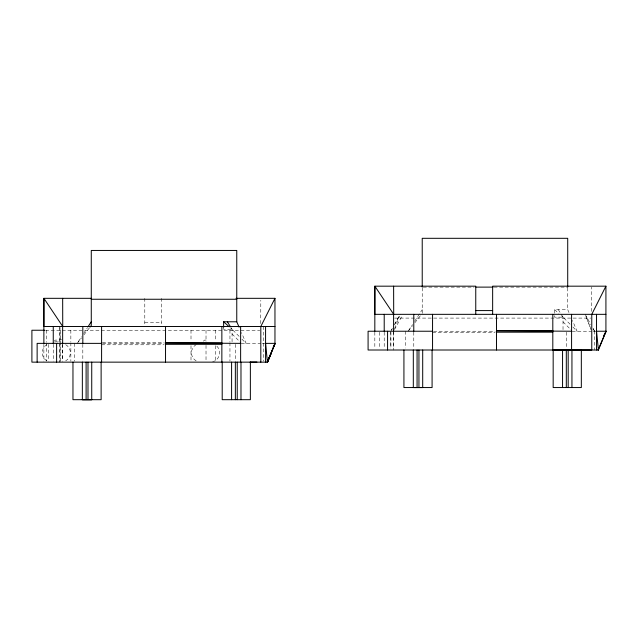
<?xml version="1.0" encoding="UTF-8"?>
<svg xmlns="http://www.w3.org/2000/svg" width="638" height="638" viewBox="0 0 638 638"><rect width="100%" height="100%" fill="white"/><g stroke="black" fill="none" stroke-linecap="round" stroke-linejoin="round"><path stroke-width="0.48" stroke-dasharray="3.19 2.39" d="M260.743 323.562L260.806 300.259M591.705 311.424L591.769 287.148M394.635 328.562L399.595 316.113M394.531 329.543L402.02 316.025M391.254 330.388L392.195 328.698M394.539 324.479L400.17 314.335M391.365 330.388L392.306 328.698M394.651 324.479L399.348 316.025M78.275 341.713L81.52 336.728M83.69 333.411L87.478 327.597M408.687 330.404L412.483 324.59M414.644 321.273L422.228 309.645M77.19 343.372L81.473 337.949M83.921 334.846L89.432 327.868M408.145 331.234L412.435 325.803M414.883 322.7L420.394 315.722M54.118 341.186L55.362 340.086L57.245 340.086L59.749 342.279M203.355 341.186L204.607 340.086L206.489 340.086L207.741 341.186M54.74 342.12L56.303 341.497L57.867 342.12M423.225 287.116L474.042 287.116M493.979 287.116L567.716 287.116M570.061 324.192L563.027 317.15L554.574 317.15L554.574 309.645L567.716 309.645L569.279 313.242M394.595 318.091L590.772 318.091M144.794 322.724L161.693 322.724M239.106 336.338L232.065 329.296L223.619 329.296L223.619 327.414M45.537 330.237L259.818 330.237M433.545 331.234L495.168 331.234M572.19 331.234L591.649 331.234M593.212 331.234L595.924 331.234M432.556 332.637L495.112 332.637M59.828 339.767L61.703 339.767M102.383 342.439L164.165 342.439M102.59 343.372L164.213 343.372M241.236 343.372L260.695 343.372M262.258 343.372L264.961 343.372M101.594 344.783L164.149 344.783M554.574 309.645L558.8 313.402M561.615 315.906L563.027 317.15L563.027 331.234M230.661 328.044L232.065 329.296L232.065 343.372M572.876 327.007L577.103 331.234L572.414 320.435M563.027 321.847L571.736 330.564M241.922 339.153L246.148 343.372L241.451 332.581M232.065 333.985L240.781 342.702M558.33 309.645L563.027 317.15M231.02 327.629L232.065 329.296M585.198 314.335L590.828 324.535M594.584 331.234L593.173 328.698L594.584 331.226L594.584 350.007M593.173 328.777L594.584 331.329M591.075 329.455L585.891 316.113L591.075 329.535M567.716 287.85L567.716 309.645M566.273 332.223L566.273 348.029M422.228 287.85L422.228 313.402M413.783 332.175L413.783 348.021M405.601 331.234L405.601 348.029M393.718 332.223L393.718 348.029M393.598 331.234L393.598 350.007M390.903 332.223L390.903 348.029M390.783 331.234L390.783 348.029M384.212 332.175L384.212 348.021M379.53 332.223L379.53 348.029M374.825 332.175L374.825 348.029M263.63 326.481L263.63 361.156M235.31 344.361L235.31 361.156M229.951 330.237L229.951 341.84M229.951 342.805L229.951 361.18M215.405 330.237L215.405 340.867M215.405 345.708L215.405 361.18M206.018 330.237L206.018 341.497M206.018 345.389L206.018 361.18M191.001 330.237L191.001 340.867M191.001 345.708L191.001 361.18M161.693 298.321L161.693 326.481M144.794 298.321L144.794 326.481M82.82 344.313L82.82 361.156M74.646 343.372L74.646 361.156M70.85 330.237L70.85 341.84M70.85 342.805L70.85 361.18M62.755 344.361L62.755 361.156M62.644 344.313L62.644 361.156M60.53 330.237L60.53 361.18M59.94 327.414L59.94 362.145M59.828 326.481L59.828 362.145M53.257 344.313L53.257 361.156M48.576 344.361L48.576 361.156M46.446 330.237L46.446 341.84M46.446 342.805L46.446 361.18M43.87 344.313L43.87 361.156M196.161 360.893A9.387 9.387 0 0 1 196.161 344.632M216.88 346.123A9.387 9.387 0 0 1 212.669 361.826M46.917 360.893A9.387 9.387 0 0 1 46.917 344.632M65.69 344.632A9.387 9.387 0 0 1 65.69 360.893"/><path stroke-width="0.96" d="M270.998 353.691L267.45 362.145L265.575 343.372L275.145 343.372L267.609 362.145L31.9 362.145L31.9 330.237L44.556 330.237M271.589 352.232L267.45 362.145L274.962 343.372L274.962 298.321L236.028 298.321M267.099 362.145L275.145 343.372L273.295 346.785M598.061 350.007L606.1 331.234L596.53 331.234L598.412 350.007L606.1 331.234L603.787 335.5M274.962 298.321L260.814 326.481L260.814 362.145M492.648 314.343L492.648 286.175L605.917 286.175L591.769 314.335L591.769 350.007L552.811 350.007L552.811 314.335M88.02 326.768L91.274 321.783M90.046 327.087L91.274 325.539L91.274 250.447L236.762 250.447L236.762 321.783L239.106 327.182M82.35 362.145L82.35 399.691L91.736 399.691L91.736 362.145M413.312 350.007L413.312 387.553L422.699 387.553L422.699 350.007M413.312 387.553L422.699 387.553M82.35 399.691L91.736 399.691M552.811 350.007L580.086 349.943M250.096 362.081L256.915 362.065M476.036 287.116L492.983 287.116M91.362 298.321L43.87 298.321L43.87 326.481L274.962 326.481M91.274 299.254L236.762 299.254M475.757 310.586L492.648 310.586M605.917 314.335L374.825 314.335L374.849 286.175L475.757 286.175L475.757 314.343M223.619 327.414L223.619 321.783L236.762 321.783M552.811 330.755L496.5 330.755L571.584 331.234M432.556 331.234L368.086 331.234L368.086 350.007L598.564 350.007M496.5 332.175L552.811 332.175M221.857 342.893L165.537 342.893L240.63 343.372M101.594 343.372L37.132 343.372L37.132 362.145M165.537 344.313L221.857 344.313M223.619 321.783L229.249 326.792M227.375 321.783L230.501 326.792M393.622 286.175L393.702 314.335L374.849 286.175L374.825 331.234M62.668 298.321L62.739 326.481L43.894 298.321L43.87 343.372M605.917 286.175L605.917 331.234M596.53 314.335L596.53 350.007M581.33 350.007L581.33 387.553L553.17 387.553L553.17 350.007M571.943 350.007L571.943 387.553M571.584 314.335L571.584 350.007M568.187 350.007L568.187 387.553M567.716 287.116L567.716 238.309L422.228 238.309L422.228 287.116M566.313 350.007L566.313 387.553M562.557 350.007L562.557 387.553M496.5 314.335L496.5 350.007M432.556 314.335L432.556 350.007M432.085 350.007L432.085 387.553L403.926 387.553L403.926 350.007M418.943 350.007L418.943 387.378M417.069 350.007L417.069 387.378M413.783 314.335L413.783 331.234M393.598 314.335L393.598 331.234M387.569 331.234L387.569 350.007M384.212 314.335L384.212 331.234M265.575 326.481L265.575 362.145M250.367 362.145L250.367 399.691L222.207 399.691L222.207 362.145M240.981 362.145L240.981 399.691M240.63 326.481L240.63 362.145M237.232 362.145L237.232 399.691M235.35 362.145L235.35 399.691M231.594 362.145L231.594 399.691M221.857 326.481L221.857 362.145M165.537 326.481L165.537 362.145M101.594 326.481L101.594 362.145M101.123 362.145L101.123 399.691L72.963 399.691L72.963 362.145M87.988 362.145L87.988 399.524M86.106 362.145L86.106 399.524M82.82 326.481L82.82 343.372M62.644 326.481L62.644 343.372M56.615 343.372L56.615 362.145M53.257 326.481L53.257 343.372"/></g></svg>
